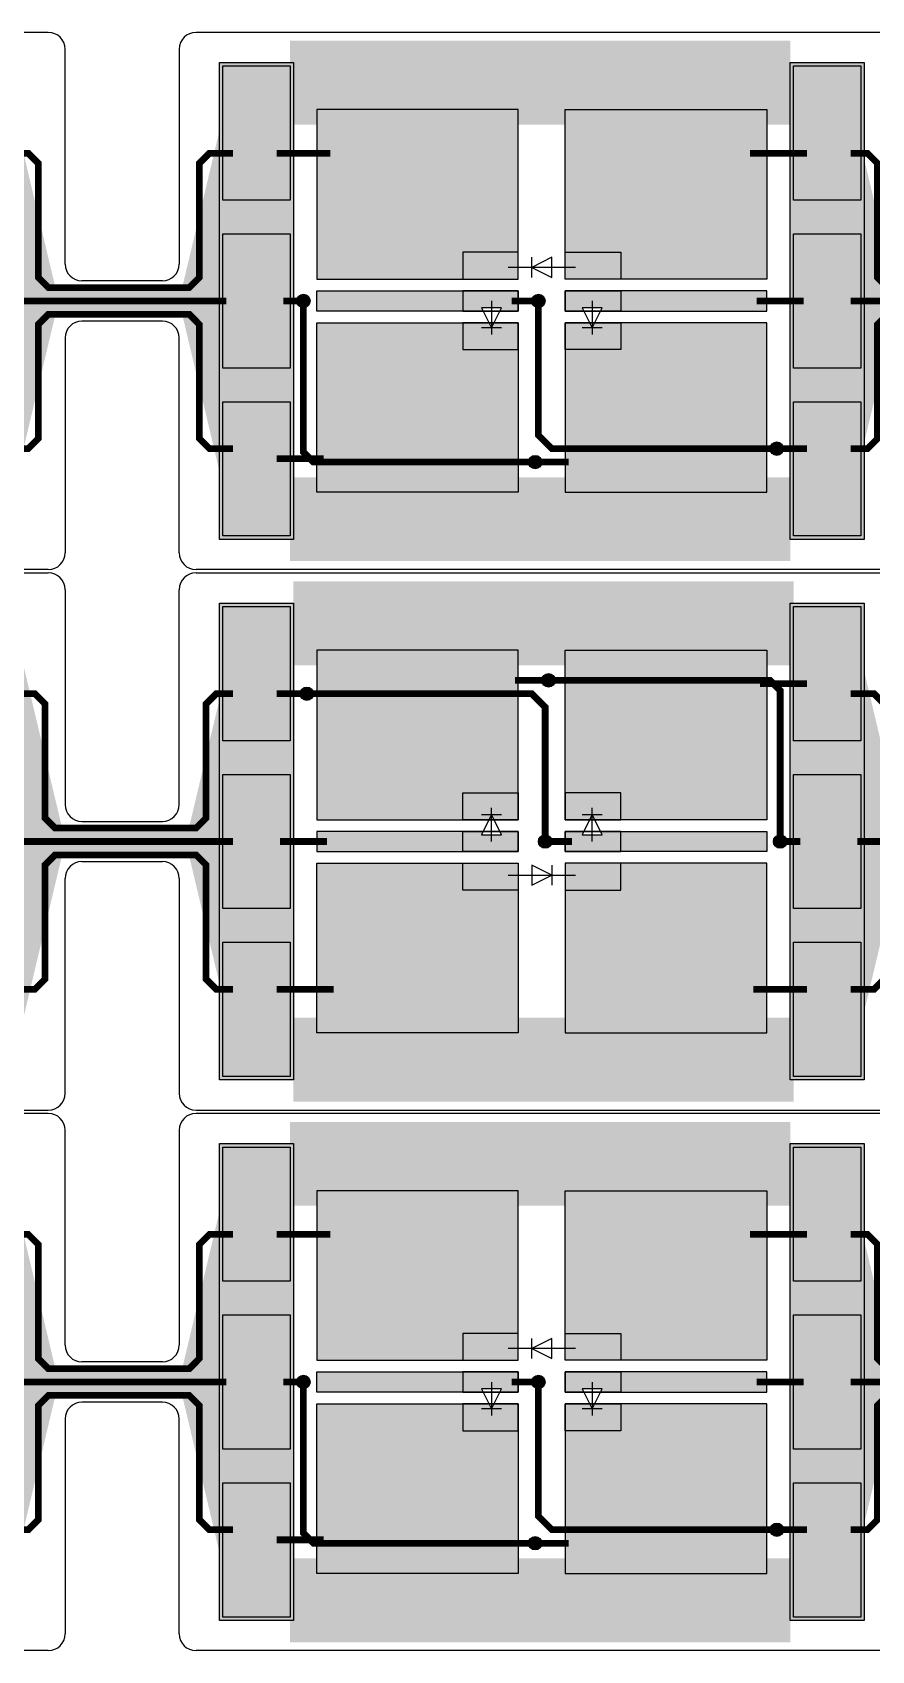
# Model space of a CAD drawing. Extents: x 1822 to 2392, y 725 to 1125.
# Drawn here: x 2212.53 to 2237.53, y 933.8 to 982 of the extents above; entities that cross this region are included whole.
import ezdxf

# ---------------------------------------------------------------- set-up
doc = ezdxf.new("R2010")
doc.units = 0
doc.header["$LTSCALE"] = 0.2
for name, color, linetype in [('BS', 1, 'CONTINUOUS'), ('Durchsteiger', 3, 'CONTINUOUS'), ('LED', 7, 'CONTINUOUS'), ('LS', 5, 'CONTINUOUS'), ('Rand', 6, 'CONTINUOUS')]:
    doc.layers.add(name, color=color, linetype=linetype)

msp = doc.modelspace()

# ---------------------------------------------------------------- hatches: boundary and pattern name
at = {"layer": 'BS'}
h = msp.add_hatch(color=256, dxfattribs=at)
h.paths.add_polyline_path([(2218.2, 967), (2220.2, 967), (2220.2, 971), (2218.2, 971)])
h.paths.add_polyline_path([(2218.2, 972), (2220.2, 972), (2220.2, 976), (2218.2, 976)])
h.paths.add_polyline_path([(2218.2, 977), (2220.2, 977), (2220.2, 981), (2218.2, 981)])
h = msp.add_hatch(color=256, dxfattribs=at)
h.paths.add_polyline_path([(2235.2, 967), (2237.2, 967), (2237.2, 971), (2235.2, 971)])
h.paths.add_polyline_path([(2235.2, 972), (2237.2, 972), (2237.2, 976), (2235.2, 976)])
h.paths.add_polyline_path([(2235.2, 977), (2237.2, 977), (2237.2, 981), (2235.2, 981)])
h = msp.add_hatch(color=256, dxfattribs=at)
h.paths.add_polyline_path([(2234.4, 968.3), (2234.4, 973.35), (2230.05, 973.35), (2230.05, 972.55), (2228.4, 972.55), (2228.4, 968.3)])
h.paths.add_polyline_path([(2234.4, 973.7), (2234.4, 974.3), (2230.05, 974.3), (2230.05, 973.7)])
h.paths.add_polyline_path([(2234.4, 974.65), (2234.4, 979.7), (2228.4, 979.7), (2228.4, 975.45), (2230.05, 975.45), (2230.05, 974.65)])
h.paths.add_polyline_path([(2225.35, 974.65), (2225.35, 975.45), (2227, 975.45), (2227, 979.7), (2221, 979.7), (2221, 974.65)])
h.paths.add_polyline_path([(2225.35, 973.7), (2225.35, 974.3), (2221, 974.3), (2221, 973.7)])
h.paths.add_polyline_path([(2227, 968.3), (2227, 972.55), (2225.35, 972.55), (2225.35, 973.35), (2221, 973.35), (2221, 968.3)])
h.paths.add_polyline_path([(2227, 972.55), (2227, 973.35), (2226.275, 973.35), (2226.2, 973.2), (2226.125, 973.35), (2225.35, 973.35), (2225.35, 972.55)], flags=17)
h.paths.add_polyline_path([(2227, 973.7), (2227, 974.3), (2225.35, 974.3), (2225.35, 973.7), (2225.95, 973.7), (2225.9, 973.8), (2226.5, 973.8), (2226.45, 973.7)])
h.paths.add_polyline_path([(2227, 974.65), (2227, 975.45), (2225.35, 975.45), (2225.35, 974.65)], flags=17)
h.paths.add_polyline_path([(2230.05, 974.65), (2230.05, 975.45), (2228.4, 975.45), (2228.4, 974.65)], flags=16)
h.paths.add_polyline_path([(2230.05, 973.7), (2230.05, 974.3), (2228.4, 974.3), (2228.4, 973.7), (2228.95, 973.7), (2228.9, 973.8), (2229.5, 973.8), (2229.45, 973.7)])
h.paths.add_polyline_path([(2230.05, 972.55), (2230.05, 973.35), (2229.275, 973.35), (2229.2, 973.2), (2229.125, 973.35), (2228.4, 973.35), (2228.4, 972.55)], flags=17)
h = msp.add_hatch(color=256, dxfattribs=at)
h.paths.add_polyline_path([(2220.2, 964.9), (2218.2, 964.9), (2218.2, 960.9), (2220.2, 960.9)])
h.paths.add_polyline_path([(2220.2, 959.9), (2218.2, 959.9), (2218.2, 955.9), (2220.2, 955.9)])
h.paths.add_polyline_path([(2220.2, 954.9), (2218.2, 954.9), (2218.2, 950.9), (2220.2, 950.9)])
h = msp.add_hatch(color=256, dxfattribs=at)
h.paths.add_polyline_path([(2237.2, 964.9), (2235.2, 964.9), (2235.2, 960.9), (2237.2, 960.9)])
h.paths.add_polyline_path([(2237.2, 959.9), (2235.2, 959.9), (2235.2, 955.9), (2237.2, 955.9)])
h.paths.add_polyline_path([(2237.2, 954.9), (2235.2, 954.9), (2235.2, 950.9), (2237.2, 950.9)])
h = msp.add_hatch(color=256, dxfattribs=at)
h.paths.add_polyline_path([(2221, 963.6), (2221, 958.55), (2225.35, 958.55), (2225.35, 959.35), (2227, 959.35), (2227, 963.6)])
h.paths.add_polyline_path([(2221, 958.2), (2221, 957.6), (2225.35, 957.6), (2225.35, 958.2)])
h.paths.add_polyline_path([(2221, 957.25), (2221, 952.2), (2227, 952.2), (2227, 956.45), (2225.35, 956.45), (2225.35, 957.25)])
h.paths.add_polyline_path([(2230.05, 957.25), (2230.05, 956.45), (2228.4, 956.45), (2228.4, 952.2), (2234.4, 952.2), (2234.4, 957.25)])
h.paths.add_polyline_path([(2230.05, 958.2), (2230.05, 957.6), (2234.4, 957.6), (2234.4, 958.2)])
h.paths.add_polyline_path([(2228.4, 963.6), (2228.4, 959.35), (2230.05, 959.35), (2230.05, 958.55), (2234.4, 958.55), (2234.4, 963.6)])
h.paths.add_polyline_path([(2228.4, 959.35), (2228.4, 958.55), (2229.125, 958.55), (2229.2, 958.7), (2229.275, 958.55), (2230.05, 958.55), (2230.05, 959.35)], flags=17)
h.paths.add_polyline_path([(2228.4, 958.2), (2228.4, 957.6), (2230.05, 957.6), (2230.05, 958.2), (2229.45, 958.2), (2229.5, 958.1), (2228.9, 958.1), (2228.95, 958.2)])
h.paths.add_polyline_path([(2228.4, 957.25), (2228.4, 956.45), (2230.05, 956.45), (2230.05, 957.25)], flags=17)
h.paths.add_polyline_path([(2225.35, 957.25), (2225.35, 956.45), (2227, 956.45), (2227, 957.25)], flags=16)
h.paths.add_polyline_path([(2225.35, 958.2), (2225.35, 957.6), (2227, 957.6), (2227, 958.2), (2226.45, 958.2), (2226.5, 958.1), (2225.9, 958.1), (2225.95, 958.2)])
h.paths.add_polyline_path([(2225.35, 959.35), (2225.35, 958.55), (2226.125, 958.55), (2226.2, 958.7), (2226.275, 958.55), (2227, 958.55), (2227, 959.35)], flags=17)
h = msp.add_hatch(color=256, dxfattribs=at)
h.paths.add_polyline_path([(2218.2, 934.8), (2220.2, 934.8), (2220.2, 938.8), (2218.2, 938.8)])
h.paths.add_polyline_path([(2218.2, 939.8), (2220.2, 939.8), (2220.2, 943.8), (2218.2, 943.8)])
h.paths.add_polyline_path([(2218.2, 944.8), (2220.2, 944.8), (2220.2, 948.8), (2218.2, 948.8)])
h = msp.add_hatch(color=256, dxfattribs=at)
h.paths.add_polyline_path([(2235.2, 934.8), (2237.2, 934.8), (2237.2, 938.8), (2235.2, 938.8)])
h.paths.add_polyline_path([(2235.2, 939.8), (2237.2, 939.8), (2237.2, 943.8), (2235.2, 943.8)])
h.paths.add_polyline_path([(2235.2, 944.8), (2237.2, 944.8), (2237.2, 948.8), (2235.2, 948.8)])
h = msp.add_hatch(color=256, dxfattribs=at)
h.paths.add_polyline_path([(2234.4, 936.1), (2234.4, 941.15), (2230.05, 941.15), (2230.05, 940.35), (2228.4, 940.35), (2228.4, 936.1)])
h.paths.add_polyline_path([(2234.4, 941.5), (2234.4, 942.1), (2230.05, 942.1), (2230.05, 941.5)])
h.paths.add_polyline_path([(2234.4, 942.45), (2234.4, 947.5), (2228.4, 947.5), (2228.4, 943.25), (2230.05, 943.25), (2230.05, 942.45)])
h.paths.add_polyline_path([(2225.35, 942.45), (2225.35, 943.25), (2227, 943.25), (2227, 947.5), (2221, 947.5), (2221, 942.45)])
h.paths.add_polyline_path([(2225.35, 941.5), (2225.35, 942.1), (2221, 942.1), (2221, 941.5)])
h.paths.add_polyline_path([(2227, 936.1), (2227, 940.35), (2225.35, 940.35), (2225.35, 941.15), (2221, 941.15), (2221, 936.1)])
h.paths.add_polyline_path([(2227, 940.35), (2227, 941.15), (2226.275, 941.15), (2226.2, 941), (2226.125, 941.15), (2225.35, 941.15), (2225.35, 940.35)], flags=17)
h.paths.add_polyline_path([(2227, 941.5), (2227, 942.1), (2225.35, 942.1), (2225.35, 941.5), (2225.95, 941.5), (2225.9, 941.6), (2226.5, 941.6), (2226.45, 941.5)])
h.paths.add_polyline_path([(2227, 942.45), (2227, 943.25), (2225.35, 943.25), (2225.35, 942.45)], flags=17)
h.paths.add_polyline_path([(2230.05, 942.45), (2230.05, 943.25), (2228.4, 943.25), (2228.4, 942.45)], flags=16)
h.paths.add_polyline_path([(2230.05, 941.5), (2230.05, 942.1), (2228.4, 942.1), (2228.4, 941.5), (2228.95, 941.5), (2228.9, 941.6), (2229.5, 941.6), (2229.45, 941.5)])
h.paths.add_polyline_path([(2230.05, 940.35), (2230.05, 941.15), (2229.275, 941.15), (2229.2, 941), (2229.125, 941.15), (2228.4, 941.15), (2228.4, 940.35)], flags=17)
at = {"layer": 'Durchsteiger'}
for points in [[(2220.6, 973.8, 1), (2220.6, 974.2, 1)], [(2227.6, 973.8, 1), (2227.6, 974.2, 1)], [(2234.7, 969.4, 1), (2234.7, 969.8, 1)], [(2227.5, 969, 1), (2227.5, 969.4, 1)], [(2227.9, 962.9, 1), (2227.9, 962.5, 1)], [(2220.7, 962.5, 1), (2220.7, 962.1, 1)], [(2227.8, 958.1, 1), (2227.8, 957.7, 1)], [(2234.8, 958.1, 1), (2234.8, 957.7, 1)], [(2220.6, 941.6, 1), (2220.6, 942, 1)], [(2227.6, 941.6, 1), (2227.6, 942, 1)], [(2234.7, 937.2, 1), (2234.7, 937.6, 1)], [(2227.5, 936.8, 1), (2227.5, 937.2, 1)]]:
    msp.add_hatch(color=256, dxfattribs=at).paths.add_polyline_path(points)
at = {"layer": 'LS'}
for points in [[(2220.3, 981.1), (2218.1, 981.1), (2218.1, 966.9), (2220.3, 966.9)], [(2237.3, 981.1), (2235.1, 981.1), (2235.1, 966.9), (2237.3, 966.9)], [(2220.3, 965), (2218.1, 965), (2218.1, 950.8), (2220.3, 950.8)], [(2237.3, 965), (2235.1, 965), (2235.1, 950.8), (2237.3, 950.8)], [(2220.3, 948.9), (2218.1, 948.9), (2218.1, 934.7), (2220.3, 934.7)], [(2237.3, 948.9), (2235.1, 948.9), (2235.1, 934.7), (2237.3, 934.7)]]:
    msp.add_hatch(color=256, dxfattribs=at).paths.add_polyline_path(points)

# ---------------------------------------------------------------- linework, layer by layer
at = {"layer": 'BS'}
for p, q in [((2227.8, 974), (2227.6, 974)), ((2227.7, 974.1), (2227.7, 973.9)), ((2227.6, 957.9), (2227.8, 957.9)), ((2227.7, 957.8), (2227.7, 958)), ((2227.7, 941.9), (2227.7, 941.7)), ((2227.8, 941.8), (2227.6, 941.8))]:
    msp.add_line(p, q, dxfattribs=at)
for points in [[(2220.2, 981), (2220.2, 977), (2218.2, 977), (2218.2, 981)], [(2237.2, 981), (2237.2, 977), (2235.2, 977), (2235.2, 981)], [(2227, 974.65), (2227, 979.7), (2221, 979.7), (2221, 974.65)], [(2228.4, 974.65), (2228.4, 979.7), (2234.4, 979.7), (2234.4, 974.65)], [(2220.2, 976), (2220.2, 972), (2218.2, 972), (2218.2, 976)], [(2237.2, 976), (2237.2, 972), (2235.2, 972), (2235.2, 976)], [(2225.35, 975.45), (2225.35, 974.65), (2227, 974.65), (2227, 975.45)], [(2230.05, 975.45), (2230.05, 974.65), (2228.4, 974.65), (2228.4, 975.45)], [(2227, 974.3), (2227, 973.7), (2221, 973.7), (2221, 974.3)], [(2225.35, 974.3), (2225.35, 973.7), (2227, 973.7), (2227, 974.3)], [(2230.05, 974.3), (2230.05, 973.7), (2228.4, 973.7), (2228.4, 974.3)], [(2228.4, 974.3), (2228.4, 973.7), (2234.4, 973.7), (2234.4, 974.3)], [(2227, 973.35), (2227, 968.3), (2221, 968.3), (2221, 973.35)], [(2225.35, 973.35), (2225.35, 972.55), (2227, 972.55), (2227, 973.35)], [(2230.05, 973.35), (2230.05, 972.55), (2228.4, 972.55), (2228.4, 973.35)], [(2228.4, 973.35), (2228.4, 968.3), (2234.4, 968.3), (2234.4, 973.35)], [(2220.2, 971), (2220.2, 967), (2218.2, 967), (2218.2, 971)], [(2237.2, 971), (2237.2, 967), (2235.2, 967), (2235.2, 971)], [(2218.2, 960.9), (2218.2, 964.9), (2220.2, 964.9), (2220.2, 960.9)], [(2235.2, 960.9), (2235.2, 964.9), (2237.2, 964.9), (2237.2, 960.9)], [(2227, 958.55), (2227, 963.6), (2221, 963.6), (2221, 958.55)], [(2228.4, 958.55), (2228.4, 963.6), (2234.4, 963.6), (2234.4, 958.55)], [(2218.2, 955.9), (2218.2, 959.9), (2220.2, 959.9), (2220.2, 955.9)], [(2235.2, 955.9), (2235.2, 959.9), (2237.2, 959.9), (2237.2, 955.9)], [(2225.35, 958.55), (2225.35, 959.35), (2227, 959.35), (2227, 958.55)], [(2230.05, 958.55), (2230.05, 959.35), (2228.4, 959.35), (2228.4, 958.55)], [(2227, 957.6), (2227, 958.2), (2221, 958.2), (2221, 957.6)], [(2225.35, 957.6), (2225.35, 958.2), (2227, 958.2), (2227, 957.6)], [(2230.05, 957.6), (2230.05, 958.2), (2228.4, 958.2), (2228.4, 957.6)], [(2228.4, 957.6), (2228.4, 958.2), (2234.4, 958.2), (2234.4, 957.6)], [(2227, 957.25), (2227, 952.2), (2221, 952.2), (2221, 957.25)], [(2225.35, 956.45), (2225.35, 957.25), (2227, 957.25), (2227, 956.45)], [(2230.05, 956.45), (2230.05, 957.25), (2228.4, 957.25), (2228.4, 956.45)], [(2228.4, 957.25), (2228.4, 952.2), (2234.4, 952.2), (2234.4, 957.25)], [(2218.2, 950.9), (2218.2, 954.9), (2220.2, 954.9), (2220.2, 950.9)], [(2235.2, 950.9), (2235.2, 954.9), (2237.2, 954.9), (2237.2, 950.9)], [(2220.2, 948.8), (2220.2, 944.8), (2218.2, 944.8), (2218.2, 948.8)], [(2237.2, 948.8), (2237.2, 944.8), (2235.2, 944.8), (2235.2, 948.8)], [(2227, 942.45), (2227, 947.5), (2221, 947.5), (2221, 942.45)], [(2228.4, 942.45), (2228.4, 947.5), (2234.4, 947.5), (2234.4, 942.45)], [(2220.2, 943.8), (2220.2, 939.8), (2218.2, 939.8), (2218.2, 943.8)], [(2237.2, 943.8), (2237.2, 939.8), (2235.2, 939.8), (2235.2, 943.8)], [(2225.35, 943.25), (2225.35, 942.45), (2227, 942.45), (2227, 943.25)], [(2230.05, 943.25), (2230.05, 942.45), (2228.4, 942.45), (2228.4, 943.25)], [(2227, 942.1), (2227, 941.5), (2221, 941.5), (2221, 942.1)], [(2225.35, 942.1), (2225.35, 941.5), (2227, 941.5), (2227, 942.1)], [(2230.05, 942.1), (2230.05, 941.5), (2228.4, 941.5), (2228.4, 942.1)], [(2228.4, 942.1), (2228.4, 941.5), (2234.4, 941.5), (2234.4, 942.1)], [(2227, 941.15), (2227, 936.1), (2221, 936.1), (2221, 941.15)], [(2225.35, 941.15), (2225.35, 940.35), (2227, 940.35), (2227, 941.15)], [(2230.05, 941.15), (2230.05, 940.35), (2228.4, 940.35), (2228.4, 941.15)], [(2228.4, 941.15), (2228.4, 936.1), (2234.4, 936.1), (2234.4, 941.15)], [(2220.2, 938.8), (2220.2, 934.8), (2218.2, 934.8), (2218.2, 938.8)], [(2237.2, 938.8), (2237.2, 934.8), (2235.2, 934.8), (2235.2, 938.8)]]:
    msp.add_lwpolyline(points, close=True, dxfattribs=at)
at = {"layer": 'BS', "const_width": 0.2}
for points in [[(2215.3, 974.4), (2213, 974.4), (2212.7, 974.7), (2212.7, 978.1), (2212.4, 978.4), (2211.9, 978.4)], [(2218.5, 978.4), (2217.8, 978.4), (2217.5, 978.1), (2217.5, 974.7), (2217.2, 974.4), (2215.3, 974.4)], [(2221.4, 978.4), (2219.8, 978.4)], [(2235.6, 978.4), (2233.9, 978.4)], [(2240.3, 974.4), (2238, 974.4), (2237.7, 974.7), (2237.7, 978.1), (2237.4, 978.4), (2236.9, 978.4)], [(2215.3, 974), (2211.9, 974)], [(2215.3, 973.6), (2213, 973.6), (2212.7, 973.3), (2212.7, 969.9), (2212.4, 969.6), (2211.9, 969.6)], [(2218.3, 974), (2215.3, 974)], [(2218.5, 969.6), (2217.8, 969.6), (2217.5, 969.9), (2217.5, 973.3), (2217.2, 973.6), (2215.3, 973.6)], [(2220.5, 974), (2220, 974)], [(2227.5, 974), (2226.8, 974)], [(2235.5, 974), (2234.1, 974)], [(2240.3, 974), (2236.9, 974)], [(2240.3, 973.6), (2238, 973.6), (2237.7, 973.3), (2237.7, 969.9), (2237.4, 969.6), (2236.9, 969.6)], [(2221.2, 969.3), (2219.8, 969.3)], [(2234.8, 969.6), (2235.6, 969.6)], [(2228.5, 969.2), (2227.6, 969.2)], [(2226.9, 962.7), (2227.8, 962.7)], [(2234.2, 962.6), (2235.6, 962.6)], [(2211.9, 962.3), (2212.6, 962.3), (2212.9, 962), (2212.9, 958.6), (2213.2, 958.3), (2215.1, 958.3)], [(2215.1, 958.3), (2217.4, 958.3), (2217.7, 958.6), (2217.7, 962), (2218, 962.3), (2218.5, 962.3)], [(2220.6, 962.3), (2219.8, 962.3)], [(2236.9, 962.3), (2237.6, 962.3), (2237.9, 962), (2237.9, 958.6), (2238.2, 958.3), (2240.1, 958.3)], [(2212.1, 957.9), (2215.1, 957.9)], [(2215.1, 957.9), (2218.5, 957.9)], [(2219.9, 957.9), (2221.3, 957.9)], [(2227.9, 957.9), (2228.6, 957.9)], [(2234.9, 957.9), (2235.4, 957.9)], [(2237.1, 957.9), (2240.1, 957.9)], [(2211.9, 953.5), (2212.6, 953.5), (2212.9, 953.8), (2212.9, 957.2), (2213.2, 957.5), (2215.1, 957.5)], [(2215.1, 957.5), (2217.4, 957.5), (2217.7, 957.2), (2217.7, 953.8), (2218, 953.5), (2218.5, 953.5)], [(2236.9, 953.5), (2237.6, 953.5), (2237.9, 953.8), (2237.9, 957.2), (2238.2, 957.5), (2240.1, 957.5)], [(2219.8, 953.5), (2221.5, 953.5)], [(2234, 953.5), (2235.6, 953.5)], [(2215.3, 942.2), (2213, 942.2), (2212.7, 942.5), (2212.7, 945.9), (2212.4, 946.2), (2211.9, 946.2)], [(2218.5, 946.2), (2217.8, 946.2), (2217.5, 945.9), (2217.5, 942.5), (2217.2, 942.2), (2215.3, 942.2)], [(2221.4, 946.2), (2219.8, 946.2)], [(2235.6, 946.2), (2233.9, 946.2)], [(2240.3, 942.2), (2238, 942.2), (2237.7, 942.5), (2237.7, 945.9), (2237.4, 946.2), (2236.9, 946.2)], [(2215.3, 941.8), (2211.9, 941.8)], [(2218.3, 941.8), (2215.3, 941.8)], [(2220.5, 941.8), (2220, 941.8)], [(2227.5, 941.8), (2226.8, 941.8)], [(2235.5, 941.8), (2234.1, 941.8)], [(2240.3, 941.8), (2236.9, 941.8)], [(2215.3, 941.4), (2213, 941.4), (2212.7, 941.1), (2212.7, 937.7), (2212.4, 937.4), (2211.9, 937.4)], [(2218.5, 937.4), (2217.8, 937.4), (2217.5, 937.7), (2217.5, 941.1), (2217.2, 941.4), (2215.3, 941.4)], [(2240.3, 941.4), (2238, 941.4), (2237.7, 941.1), (2237.7, 937.7), (2237.4, 937.4), (2236.9, 937.4)], [(2234.8, 937.4), (2235.6, 937.4)], [(2221.2, 937.1), (2219.8, 937.1)], [(2228.5, 937), (2227.6, 937)]]:
    msp.add_lwpolyline(points, dxfattribs=at)
at = {"layer": 'Durchsteiger'}
for centre in [(2220.6, 974), (2227.6, 974), (2234.7, 969.6), (2227.5, 969.2), (2227.9, 962.7), (2220.7, 962.3), (2227.8, 957.9), (2234.8, 957.9), (2220.6, 941.8), (2227.6, 941.8), (2234.7, 937.4), (2227.5, 937)]:
    msp.add_circle(centre, 0.2, dxfattribs=at)
at = {"layer": 'LED'}
for p, q in [((2228, 975.3), (2227.4, 975)), ((2227.4, 974.7), (2227.4, 975.3)), ((2228, 974.7), (2228, 975.3)), ((2228.7, 975), (2226.7, 975)), ((2227.4, 975), (2228, 974.7)), ((2226.5, 973.8), (2225.9, 973.8)), ((2225.9, 973.8), (2226.2, 973.2)), ((2226.2, 974), (2226.2, 973)), ((2226.2, 973.2), (2226.5, 973.8)), ((2229.5, 973.8), (2228.9, 973.8)), ((2228.9, 973.8), (2229.2, 973.2)), ((2229.2, 974), (2229.2, 973)), ((2229.2, 973.2), (2229.5, 973.8)), ((2226.5, 973.2), (2225.9, 973.2)), ((2229.5, 973.2), (2228.9, 973.2)), ((2226.2, 958.7), (2225.9, 958.1)), ((2225.9, 958.7), (2226.5, 958.7)), ((2226.2, 957.9), (2226.2, 958.9)), ((2226.5, 958.1), (2226.2, 958.7)), ((2229.2, 958.7), (2228.9, 958.1)), ((2228.9, 958.7), (2229.5, 958.7)), ((2229.2, 957.9), (2229.2, 958.9)), ((2229.5, 958.1), (2229.2, 958.7)), ((2225.9, 958.1), (2226.5, 958.1)), ((2228.9, 958.1), (2229.5, 958.1)), ((2226.7, 956.9), (2228.7, 956.9)), ((2227.4, 957.2), (2227.4, 956.6)), ((2228, 956.9), (2227.4, 957.2)), ((2227.4, 956.6), (2228, 956.9)), ((2228, 957.2), (2228, 956.6)), ((2228.7, 942.8), (2226.7, 942.8)), ((2228, 943.1), (2227.4, 942.8)), ((2227.4, 942.5), (2227.4, 943.1)), ((2227.4, 942.8), (2228, 942.5)), ((2228, 942.5), (2228, 943.1)), ((2226.5, 941.6), (2225.9, 941.6)), ((2225.9, 941.6), (2226.2, 941)), ((2226.2, 941.8), (2226.2, 940.8)), ((2226.2, 941), (2226.5, 941.6)), ((2229.5, 941.6), (2228.9, 941.6)), ((2228.9, 941.6), (2229.2, 941)), ((2229.2, 941.8), (2229.2, 940.8)), ((2229.2, 941), (2229.5, 941.6)), ((2226.5, 941), (2225.9, 941)), ((2229.5, 941), (2228.9, 941))]:
    msp.add_line(p, q, dxfattribs=at)
at = {"layer": 'LS'}
for points in [[(2213.2, 974, 0.9, 11, 0), (2212, 974, 15, 15, 0)], [(2217, 974, 0.9, 11, 0), (2218.2, 974, 15, 15, 0)], [(2238.2, 974, 0.9, 11, 0), (2237, 974, 15, 15, 0)], [(2242, 974, 0.9, 11, 0), (2243.2, 974, 15, 15, 0)], [(2213.4, 957.9, 0.9, 11, 0), (2212.2, 957.9, 15, 15, 0)], [(2217.2, 957.9, 0.9, 11, 0), (2218.4, 957.9, 15, 15, 0)], [(2238.4, 957.9, 0.9, 11, 0), (2237.2, 957.9, 15, 15, 0)], [(2242.2, 957.9, 0.9, 11, 0), (2243.4, 957.9, 15, 15, 0)], [(2213.2, 941.8, 0.9, 11, 0), (2212, 941.8, 15, 15, 0)], [(2217, 941.8, 0.9, 11, 0), (2218.2, 941.8, 15, 15, 0)], [(2238.2, 941.8, 0.9, 11, 0), (2237, 941.8, 15, 15, 0)], [(2242, 941.8, 0.9, 11, 0), (2243.2, 941.8, 15, 15, 0)]]:
    msp.add_lwpolyline(points, format="xyseb", dxfattribs=at)
for points, const_width in [([(2235.1, 980.5), (2220.2, 980.5)], 2.5), ([(2215.3, 974), (2213.2, 974)], 0.9), ([(2217, 974), (2215.3, 974)], 0.9), ([(2227.4, 969.2), (2220.9, 969.2), (2220.6, 969.5), (2220.6, 973.7), (2220.6, 973.9)], 0.2), ([(2234.6, 969.6), (2232.5, 969.6), (2228, 969.6), (2227.6, 970), (2227.6, 973.9)], 0.2), ([(2235.1, 967.5), (2220.2, 967.5)], 2.5), ([(2220.3, 964.4), (2235.2, 964.4)], 2.5), ([(2228, 962.7), (2234.5, 962.7), (2234.8, 962.4), (2234.8, 958.2), (2234.8, 958)], 0.2), ([(2220.8, 962.3), (2222.9, 962.3), (2227.4, 962.3), (2227.8, 961.9), (2227.8, 958)], 0.2), ([(2213.4, 957.9), (2215.1, 957.9)], 0.9), ([(2215.1, 957.9), (2217.2, 957.9)], 0.9), ([(2220.3, 951.4), (2235.2, 951.4)], 2.5), ([(2235.1, 948.3), (2220.2, 948.3)], 2.5), ([(2215.3, 941.8), (2213.2, 941.8)], 0.9), ([(2217, 941.8), (2215.3, 941.8)], 0.9), ([(2227.4, 937), (2220.9, 937), (2220.6, 937.3), (2220.6, 941.5), (2220.6, 941.7)], 0.2), ([(2234.6, 937.4), (2232.5, 937.4), (2228, 937.4), (2227.6, 937.8), (2227.6, 941.7)], 0.2), ([(2235.1, 935.3), (2220.2, 935.3)], 2.5)]:
    msp.add_lwpolyline(points, dxfattribs=dict(at, const_width=const_width))
for points in [[(2220.3, 981.1), (2220.3, 966.9), (2218.1, 966.9), (2218.1, 981.1)], [(2237.3, 981.1), (2237.3, 966.9), (2235.1, 966.9), (2235.1, 981.1)], [(2218.1, 950.8), (2218.1, 965), (2220.3, 965), (2220.3, 950.8)], [(2235.1, 950.8), (2235.1, 965), (2237.3, 965), (2237.3, 950.8)], [(2220.3, 948.9), (2220.3, 934.7), (2218.1, 934.7), (2218.1, 948.9)], [(2237.3, 948.9), (2237.3, 934.7), (2235.1, 934.7), (2235.1, 948.9)]]:
    msp.add_lwpolyline(points, close=True, dxfattribs=at)
at = {"layer": 'Rand'}
for p, q in [((2213, 982), (2192.4, 982)), ((2238, 982), (2217.4, 982)), ((2213.5, 975.1), (2213.5, 981.5)), ((2216.9, 981.5), (2216.9, 975.1)), ((2215.3, 974.6), (2214, 974.6)), ((2215.3, 974.6), (2214, 974.6)), ((2216.4, 974.6), (2215.3, 974.6)), ((2216.4, 974.6), (2215.3, 974.6)), ((2215.3, 973.4), (2214, 973.4)), ((2215.3, 973.4), (2214, 973.4)), ((2216.4, 973.4), (2215.3, 973.4)), ((2216.4, 973.4), (2215.3, 973.4)), ((2213.5, 972.9), (2213.5, 966.5)), ((2216.9, 966.5), (2216.9, 972.9)), ((2213, 966), (2192.4, 966)), ((2238, 966), (2217.4, 966)), ((2192.4, 965.9), (2213, 965.9)), ((2217.4, 965.9), (2238, 965.9)), ((2213.5, 965.4), (2213.5, 959)), ((2216.9, 959), (2216.9, 965.4)), ((2214, 958.5), (2215.1, 958.5)), ((2214, 958.5), (2215.1, 958.5)), ((2215.1, 958.5), (2216.4, 958.5)), ((2215.1, 958.5), (2216.4, 958.5)), ((2214, 957.3), (2215.1, 957.3)), ((2214, 957.3), (2215.1, 957.3)), ((2215.1, 957.3), (2216.4, 957.3)), ((2215.1, 957.3), (2216.4, 957.3)), ((2213.5, 950.4), (2213.5, 956.8)), ((2216.9, 956.8), (2216.9, 950.4)), ((2192.4, 949.9), (2213, 949.9)), ((2213, 949.8), (2192.4, 949.8)), ((2217.4, 949.9), (2238, 949.9)), ((2238, 949.8), (2217.4, 949.8)), ((2213.5, 942.9), (2213.5, 949.3)), ((2216.9, 949.3), (2216.9, 942.9)), ((2215.3, 942.4), (2214, 942.4)), ((2215.3, 942.4), (2214, 942.4)), ((2216.4, 942.4), (2215.3, 942.4)), ((2216.4, 942.4), (2215.3, 942.4)), ((2215.3, 941.2), (2214, 941.2)), ((2215.3, 941.2), (2214, 941.2)), ((2216.4, 941.2), (2215.3, 941.2)), ((2216.4, 941.2), (2215.3, 941.2)), ((2213.5, 940.7), (2213.5, 934.3)), ((2216.9, 934.3), (2216.9, 940.7)), ((2213, 933.8), (2192.4, 933.8)), ((2238, 933.8), (2217.4, 933.8))]:
    msp.add_line(p, q, dxfattribs=at)
for centre, start, end in [((2213, 981.5), 0, 90), ((2217.4, 981.5), 90, 180), ((2214, 975.1), 180, 270), ((2216.4, 975.1), 270, 0), ((2214, 972.9), 90, 180), ((2216.4, 972.9), 0, 90), ((2213, 966.5), 270, 0), ((2217.4, 966.5), 180, 270), ((2213, 965.4), 0, 90), ((2217.4, 965.4), 90, 180), ((2214, 959), 180, 270), ((2216.4, 959), 270, 0), ((2214, 956.8), 90, 180), ((2216.4, 956.8), 0, 90), ((2213, 950.4), 270, 0), ((2217.4, 950.4), 180, 270), ((2213, 949.3), 0, 90), ((2217.4, 949.3), 90, 180), ((2214, 942.9), 180, 270), ((2216.4, 942.9), 270, 0), ((2214, 940.7), 90, 180), ((2216.4, 940.7), 0, 90), ((2213, 934.3), 270, 0), ((2217.4, 934.3), 180, 270)]:
    msp.add_arc(centre, 0.5, start, end, dxfattribs=at)

doc.saveas('drawing.dxf')
